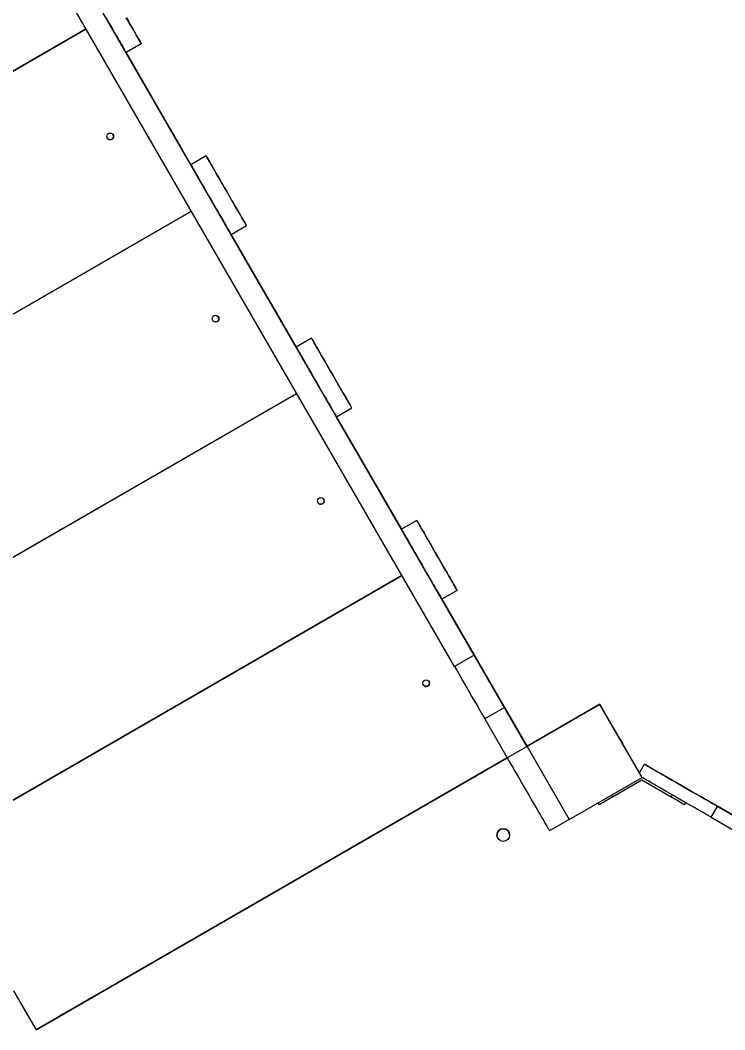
# Model space of a CAD drawing. Header units: millimetres. Extents: x -10881 to 8954, y -8695 to 5624.
# Drawn here: x 2125 to 2961, y 540 to 1740 of the extents above; entities that cross this region are included whole.
import ezdxf

# ---------------------------------------------------------------- set-up
doc = ezdxf.new("R2010")
doc.units = ezdxf.units.MM
for name, color, linetype in [('DIKOM_ОБЪЕКТ', 7, 'Continuous'), ('DIKOM_РАЗМЕР_ЗОНА', 7, 'Continuous'), ('DIKOM_РАЗМЕР_ОБЪЕКТА', 7, 'Continuous')]:
    doc.layers.add(name, color=color, linetype=linetype)
doc.styles.add('style1', font='arial.ttf', dxfattribs={"width": 0.8})
doc.dimstyles.new('1-50', dxfattribs={"dimtxt": 300, "dimasz": 200, "dimexe": 100, "dimexo": 0, "dimgap": 100, "dimtad": 1, "dimtxsty": 'style1', "dimcen": 200, "dimclrd": 7, "dimclre": 7, "dimclrt": 7, "dimadec": 1, "dimazin": 2, "dimtfac": 1, "dimtmove": 0, "dimatfit": 2, "dimfxl": 0, "dimlwd": 25, "dimlwe": 18, "dimarcsym": 0})

# ---------------------------------------------------------------- blocks, each defined once
blk = doc.blocks.new('*D10')
at = {"layer": 'Defpoints', "color": 0, "transparency": 16777216}
for p in [(-7152.7, 2730.8), (7385.2, 911.3), (7385.2, -7693.8)]:
    blk.add_point(p, dxfattribs=at)
at = {"layer": 'DIKOM_РАЗМЕР_ОБЪЕКТА', "color": 7, "lineweight": 18, "transparency": 16777216}
for p, q in [((-7152.7, 2730.8), (-7152.7, -7793.8)), ((7385.2, 911.3), (7385.2, -7793.8))]:
    blk.add_line(p, q, dxfattribs=at)
at = {"layer": 'DIKOM_РАЗМЕР_ОБЪЕКТА', "color": 7, "lineweight": 25, "transparency": 16777216}
blk.add_line((-6952.7, -7693.8), (7185.2, -7693.8), dxfattribs=at)
at = {"layer": 'DIKOM_РАЗМЕР_ОБЪЕКТА', "color": 7, "transparency": 16777216}
for points in [[(-6952.7, -7660.4), (-6952.7, -7727.1), (-7152.7, -7693.8)], [(7185.2, -7660.4), (7185.2, -7727.1), (7385.2, -7693.8)]]:
    blk.add_solid(points, dxfattribs=at)
at = {"layer": 'DIKOM_РАЗМЕР_ОБЪЕКТА', "color": 7, "transparency": 16777216, "insert": (116.2, -7440.6), "char_height": 300, "attachment_point": 5, "style": 'style1'}
blk.add_mtext('14500', dxfattribs=at)
blk = doc.blocks.new('*D12')
at = {"layer": 'Defpoints', "color": 0, "transparency": 16777216}
for p in [(-9113.3, 3014), (8954.2, 2756.5), (8954.2, -8594.5)]:
    blk.add_point(p, dxfattribs=at)
at = {"layer": 'DIKOM_РАЗМЕР_ЗОНА', "color": 7, "lineweight": 18, "transparency": 16777216}
for p, q in [((-9113.3, 3014), (-9113.3, -8694.5)), ((8954.2, 2756.5), (8954.2, -8694.5))]:
    blk.add_line(p, q, dxfattribs=at)
at = {"layer": 'DIKOM_РАЗМЕР_ЗОНА', "color": 7, "lineweight": 25, "transparency": 16777216}
blk.add_line((-8913.3, -8594.5), (8754.2, -8594.5), dxfattribs=at)
at = {"layer": 'DIKOM_РАЗМЕР_ЗОНА', "color": 7, "transparency": 16777216}
for points in [[(-8913.3, -8561.2), (-8913.3, -8627.8), (-9113.3, -8594.5)], [(8754.2, -8561.2), (8754.2, -8627.8), (8954.2, -8594.5)]]:
    blk.add_solid(points, dxfattribs=at)
at = {"layer": 'DIKOM_РАЗМЕР_ЗОНА', "color": 7, "transparency": 16777216, "insert": (-79.6, -8341.3), "char_height": 300, "attachment_point": 5, "style": 'style1'}
blk.add_mtext('18000', dxfattribs=at)

msp = doc.modelspace()

# ---------------------------------------------------------------- linework, layer by layer
at = {"layer": 'DIKOM_ОБЪЕКТ', "color": 7, "linetype": 'Continuous', "lineweight": 15}
for p, q in [((2663.775, 985.241), (2173.757, 1833.981)), ((2640.392, 971.741), (2150.375, 1820.481)), ((1643.468, 1406.473), (2202.919, 1729.472)), ((2202.933, 1729.447), (1643.482, 1406.448)), ((2202.935, 1729.444), (1643.483, 1406.445)), ((2268.531, 1711.829), (2250.344, 1701.329)), ((2268.531, 1711.829), (2268.508, 1711.87)), ((2250.345, 1701.329), (2327.338, 1567.975)), ((2327.338, 1567.975), (2250.345, 1701.329)), ((2327.338, 1567.975), (2250.346, 1701.33)), ((2258.824, 1686.644), (2258.85, 1686.595)), ((2301.688, 1612.397), (2261.683, 1681.689)), ((2275.991, 1656.909), (2275.99, 1656.909)), ((2315.996, 1587.618), (2275.991, 1656.909)), ((2315.996, 1587.618), (2315.995, 1587.618)), ((2318.829, 1582.712), (2318.828, 1582.711)), ((2318.829, 1582.712), (2318.855, 1582.663)), ((2345.523, 1578.474), (2327.337, 1567.974)), ((2345.546, 1578.433), (2327.36, 1567.933)), ((2345.546, 1578.433), (2345.523, 1578.474)), ((2327.36, 1567.933), (2327.337, 1567.974)), ((1768.483, 1189.938), (2327.934, 1512.937)), ((2327.948, 1512.912), (1768.497, 1189.913)), ((2327.95, 1512.91), (1768.499, 1189.91)), ((2393.546, 1495.294), (2375.36, 1484.794)), ((2393.546, 1495.294), (2393.523, 1495.336)), ((2375.361, 1484.795), (2452.353, 1351.44)), ((2452.353, 1351.44), (2375.361, 1484.795)), ((2452.354, 1351.44), (2375.362, 1484.795)), ((2383.839, 1470.109), (2383.866, 1470.061)), ((2426.704, 1395.863), (2386.699, 1465.154)), ((2401.006, 1440.375), (2401.005, 1440.374)), ((2441.011, 1371.084), (2401.006, 1440.375)), ((2441.011, 1371.084), (2441.01, 1371.083)), ((2443.844, 1366.177), (2443.843, 1366.177)), ((2443.844, 1366.177), (2443.871, 1366.129)), ((2470.539, 1361.94), (2452.352, 1351.44)), ((2470.562, 1361.898), (2452.375, 1351.398)), ((2470.562, 1361.898), (2470.539, 1361.94)), ((2452.375, 1351.398), (2452.352, 1351.44)), ((1893.499, 973.404), (2452.949, 1296.403)), ((2452.964, 1296.378), (1893.513, 973.379)), ((2452.966, 1296.375), (1893.514, 973.376)), ((2518.562, 1278.76), (2500.375, 1268.26)), ((2518.562, 1278.76), (2518.539, 1278.801)), ((2500.376, 1268.26), (2577.369, 1134.906)), ((2577.369, 1134.906), (2500.376, 1268.26)), ((2577.369, 1134.906), (2500.377, 1268.261)), ((2508.855, 1253.575), (2508.881, 1253.526)), ((2551.719, 1179.329), (2511.714, 1248.62)), ((2526.022, 1223.841), (2526.021, 1223.84)), ((2566.027, 1154.55), (2526.022, 1223.841)), ((2566.027, 1154.55), (2566.026, 1154.549)), ((2568.86, 1149.643), (2568.859, 1149.642)), ((2568.86, 1149.643), (2568.886, 1149.594)), ((2595.554, 1145.405), (2577.368, 1134.905)), ((2595.577, 1145.364), (2577.391, 1134.864)), ((2595.577, 1145.364), (2595.554, 1145.405)), ((2577.391, 1134.864), (2577.368, 1134.905)), ((2018.514, 756.87), (2577.965, 1079.868)), ((2577.979, 1079.844), (2018.528, 756.844)), ((2577.981, 1079.841), (2018.53, 756.841)), ((2643.577, 1062.225), (2625.391, 1051.725)), ((2643.577, 1062.225), (2643.554, 1062.267)), ((2625.392, 1051.726), (2702.863, 917.541)), ((2702.865, 917.538), (2625.392, 1051.726)), ((2726.354, 876.854), (2625.393, 1051.726)), ((2633.87, 1037.04), (2633.897, 1036.992)), ((2676.735, 962.794), (2636.73, 1032.085)), ((2651.037, 1007.306), (2651.036, 1007.305)), ((2691.042, 938.015), (2651.037, 1007.306)), ((2663.775, 985.241), (2640.392, 971.741)), ((2691.042, 938.015), (2691.041, 938.014)), ((2693.875, 933.108), (2693.874, 933.108)), ((2693.875, 933.108), (2693.902, 933.06)), ((2812.891, 926.974), (2726.289, 876.974)), ((2813.03, 926.722), (2726.427, 876.722)), ((2813.03, 926.722), (2812.891, 926.974)), ((2859.968, 845.434), (2812.891, 926.974)), ((2863.03, 840.12), (2813.03, 926.722)), ((2699.616, 923.161), (2676.234, 909.661)), ((2699.616, 923.161), (2726.409, 876.755)), ((2703.865, 915.806), (2702.865, 917.538)), ((2703.865, 915.806), (2703.863, 915.809)), ((2676.234, 909.661), (2703.026, 863.255)), ((2706.864, 910.612), (2706.865, 910.611)), ((2706.864, 910.612), (2706.864, 910.612)), ((2726.409, 876.755), (2703.026, 863.255)), ((2726.368, 876.829), (2726.289, 876.974)), ((2726.374, 876.833), (2726.368, 876.829)), ((2726.375, 876.831), (2726.369, 876.828)), ((2726.375, 876.816), (2726.37, 876.826)), ((2726.386, 876.83), (2726.372, 876.822)), ((2726.372, 876.822), (2726.375, 876.816)), ((2726.374, 876.833), (2726.375, 876.831)), ((2726.374, 876.833), (2726.375, 876.832)), ((2726.375, 876.831), (2726.376, 876.83)), ((2726.386, 876.824), (2726.375, 876.817)), ((2726.375, 876.816), (2726.382, 876.82)), ((2726.376, 876.814), (2726.383, 876.818)), ((2726.427, 876.722), (2726.379, 876.81)), ((2726.383, 876.818), (2726.382, 876.82)), ((2726.382, 876.82), (2726.384, 876.816)), ((2726.383, 876.818), (2726.385, 876.814)), ((2726.384, 876.816), (2726.386, 876.817)), ((2726.386, 876.824), (2726.386, 876.83)), ((2726.386, 876.817), (2726.386, 876.824)), ((2726.427, 876.722), (2776.427, 790.12)), ((2143.53, 540.335), (2702.981, 863.334)), ((2702.984, 863.328), (2143.533, 540.329)), ((2702.985, 863.327), (2143.534, 540.328)), ((2702.988, 863.321), (2143.537, 540.322)), ((2143.54, 540.317), (2702.991, 863.316)), ((2143.54, 540.316), (2702.992, 863.315)), ((2143.541, 540.314), (2702.993, 863.313)), ((2702.987, 863.323), (2435.124, 708.672)), ((2859.966, 845.43), (2865.953, 855.801)), ((2859.985, 845.394), (2865.952, 855.729)), ((2865.953, 855.801), (2865.952, 855.729)), ((2776.427, 790.12), (2863.03, 840.12)), ((2863.03, 840.12), (2863.019, 840.138)), ((2862.782, 836.779), (2827.909, 816.645)), ((2897.655, 816.645), (2862.782, 836.779)), ((2826.525, 819.043), (2827.909, 816.645)), ((2897.655, 816.645), (2899.148, 819.231)), ((2812.321, 807.648), (2810.937, 810.044)), ((2914.735, 810.23), (2913.244, 807.648)), ((2945.054, 792.724), (2952.554, 805.715)), ((2952.554, 805.715), (3247.003, 635.715)), ((3247.005, 635.816), (2952.556, 805.816)), ((2945.054, 792.724), (3239.503, 622.724)), ((2776.402, 790.163), (2753.02, 776.664)), ((2690.703, 771.707), (2690.703, 771.707)), ((2705.702, 771.553), (2705.702, 771.553)), ((2116.781, 586.661), (2143.574, 540.255)), ((2127.53, 568.048), (2143.53, 540.335)), ((2143.534, 540.329), (2143.53, 540.335)), ((2143.537, 540.322), (2143.539, 540.319)), ((2143.54, 540.326), (2143.54, 540.323)), ((2143.54, 540.316), (2143.54, 540.316)), ((2143.551, 540.323), (2143.551, 540.322))]:
    msp.add_line(p, q, dxfattribs=at)
at = {"layer": 'DIKOM_ОБЪЕКТ', "color": 7, "linetype": 'Continuous', "lineweight": 15, "flags": 128}
for points in [[(2226.347, 1742.893), (2228.439, 1739.27), (2230.515, 1735.674), (2232.559, 1732.134), (2234.556, 1728.675), (2236.49, 1725.325), (2238.347, 1722.109), (2240.113, 1719.05), (2241.773, 1716.174), (2243.317, 1713.5), (2244.731, 1711.051), (2246.006, 1708.843), (2247.13, 1706.895), (2248.097, 1705.221), (2248.898, 1703.834), (2249.527, 1702.744), (2249.98, 1701.959), (2250.253, 1701.486), (2250.344, 1701.329)], [(2268.508, 1711.87), (2268.416, 1712.029), (2268.143, 1712.503), (2267.689, 1713.288), (2267.06, 1714.379), (2266.258, 1715.767), (2265.291, 1717.442), (2264.166, 1719.391), (2262.891, 1721.599), (2261.477, 1724.049), (2259.933, 1726.723), (2258.271, 1729.601), (2256.506, 1732.659), (2254.648, 1735.876), (2252.714, 1739.227), (2250.717, 1742.686)], [(2250.745, 1742.634), (2252.742, 1739.175), (2254.676, 1735.825), (2256.533, 1732.609), (2258.299, 1729.55), (2259.96, 1726.674), (2261.503, 1724), (2262.918, 1721.551), (2264.192, 1719.343), (2265.317, 1717.395), (2266.283, 1715.721), (2267.084, 1714.334), (2267.714, 1713.244), (2268.167, 1712.459), (2268.44, 1711.986), (2268.531, 1711.829)], [(2275.991, 1656.909), (2274.952, 1658.708), (2273.795, 1660.713), (2272.541, 1662.885), (2271.215, 1665.182), (2269.842, 1667.559), (2268.45, 1669.971), (2267.065, 1672.37), (2265.714, 1674.71), (2264.423, 1676.945), (2263.218, 1679.032), (2262.122, 1680.931), (2261.156, 1682.605), (2260.338, 1684.021), (2259.685, 1685.152), (2259.21, 1685.975), (2258.921, 1686.476), (2258.824, 1686.644)], [(2258.85, 1686.595), (2258.897, 1686.514), (2259.036, 1686.274), (2259.266, 1685.875), (2259.586, 1685.321), (2259.991, 1684.619), (2260.479, 1683.774), (2261.045, 1682.794), (2261.683, 1681.689)], [(2286.815, 1638.163), (2286.904, 1638.009), (2287.162, 1637.561), (2287.568, 1636.858), (2288.084, 1635.964), (2288.665, 1634.957), (2289.26, 1633.928), (2289.815, 1632.966), (2290.281, 1632.159), (2290.617, 1631.578), (2290.792, 1631.273), (2290.792, 1631.273), (2290.616, 1631.578), (2290.281, 1632.16), (2289.814, 1632.967), (2289.259, 1633.928), (2288.665, 1634.958), (2288.084, 1635.965), (2287.567, 1636.859), (2287.162, 1637.561), (2286.903, 1638.009), (2286.815, 1638.163)], [(2301.688, 1612.397), (2302.727, 1610.599), (2303.884, 1608.594), (2305.138, 1606.422), (2306.464, 1604.125), (2307.837, 1601.748), (2309.229, 1599.336), (2310.614, 1596.937), (2311.965, 1594.597), (2313.256, 1592.362), (2314.461, 1590.275), (2315.557, 1588.376), (2316.524, 1586.702), (2317.341, 1585.286), (2317.994, 1584.155), (2318.47, 1583.331), (2318.759, 1582.831), (2318.855, 1582.663)], [(2318.829, 1582.712), (2318.782, 1582.792), (2318.643, 1583.033), (2318.413, 1583.432), (2318.093, 1583.986), (2317.688, 1584.688), (2317.2, 1585.533), (2316.634, 1586.513), (2315.996, 1587.618)], [(2393.523, 1495.336), (2393.432, 1495.494), (2393.158, 1495.968), (2392.705, 1496.754), (2392.075, 1497.844), (2391.274, 1499.233), (2390.307, 1500.908), (2389.181, 1502.856), (2387.907, 1505.064), (2386.492, 1507.515), (2384.948, 1510.189), (2383.287, 1513.066), (2381.521, 1516.125), (2379.664, 1519.342), (2377.729, 1522.692), (2375.732, 1526.151), (2373.688, 1529.692), (2371.612, 1533.287), (2369.521, 1536.91), (2367.429, 1540.533), (2365.353, 1544.129), (2363.309, 1547.669), (2361.312, 1551.127), (2359.378, 1554.478), (2357.521, 1557.694), (2355.755, 1560.752), (2354.094, 1563.629), (2352.551, 1566.303), (2351.137, 1568.752), (2349.862, 1570.959), (2348.737, 1572.908), (2347.771, 1574.582), (2346.97, 1575.969), (2346.34, 1577.059), (2345.888, 1577.844), (2345.615, 1578.316), (2345.523, 1578.474)], [(2345.546, 1578.433), (2345.638, 1578.274), (2345.911, 1577.8), (2346.365, 1577.015), (2346.995, 1575.924), (2347.796, 1574.536), (2348.763, 1572.861), (2349.888, 1570.912), (2351.163, 1568.704), (2352.578, 1566.254), (2354.122, 1563.58), (2355.783, 1560.702), (2357.549, 1557.643), (2359.406, 1554.427), (2361.341, 1551.076), (2363.337, 1547.617), (2365.382, 1544.077), (2367.457, 1540.481), (2369.549, 1536.858), (2371.641, 1533.235), (2373.717, 1529.64), (2375.761, 1526.099), (2377.758, 1522.641), (2379.692, 1519.291), (2381.549, 1516.074), (2383.315, 1513.016), (2384.975, 1510.139), (2386.519, 1507.466), (2387.933, 1505.016), (2389.208, 1502.809), (2390.332, 1500.861), (2391.299, 1499.187), (2392.1, 1497.799), (2392.729, 1496.709), (2393.182, 1495.925), (2393.455, 1495.452), (2393.546, 1495.294)], [(2327.36, 1567.933), (2327.451, 1567.774), (2327.725, 1567.3), (2328.178, 1566.515), (2328.808, 1565.424), (2329.61, 1564.036), (2330.577, 1562.361), (2331.702, 1560.412), (2332.977, 1558.204), (2334.391, 1555.754), (2335.935, 1553.08), (2337.596, 1550.202), (2339.362, 1547.143), (2341.22, 1543.927), (2343.154, 1540.576), (2345.151, 1537.117), (2347.195, 1533.577), (2349.271, 1529.981), (2351.363, 1526.358), (2353.454, 1522.735), (2355.53, 1519.14), (2357.574, 1515.599), (2359.571, 1512.141), (2361.505, 1508.791), (2363.362, 1505.574), (2365.128, 1502.516), (2366.789, 1499.639), (2368.332, 1496.966), (2369.747, 1494.516), (2371.021, 1492.309), (2372.146, 1490.361), (2373.112, 1488.687), (2373.913, 1487.299), (2374.543, 1486.209), (2374.996, 1485.425), (2375.269, 1484.952), (2375.36, 1484.794)], [(2367.525, 1540.367), (2367.614, 1540.213), (2367.872, 1539.765), (2368.278, 1539.062), (2368.794, 1538.168), (2369.375, 1537.161), (2369.97, 1536.131), (2370.525, 1535.17), (2370.991, 1534.363), (2371.327, 1533.782), (2371.502, 1533.477), (2371.502, 1533.477), (2371.327, 1533.782), (2370.991, 1534.364), (2370.524, 1535.171), (2369.969, 1536.132), (2369.375, 1537.162), (2368.794, 1538.169), (2368.278, 1539.063), (2367.872, 1539.765), (2367.613, 1540.213), (2367.525, 1540.367)], [(2367.545, 1540.33), (2367.634, 1540.176), (2367.893, 1539.727), (2368.298, 1539.025), (2368.815, 1538.131), (2369.396, 1537.124), (2369.99, 1536.094), (2370.545, 1535.133), (2371.011, 1534.326), (2371.347, 1533.744), (2371.523, 1533.44), (2371.523, 1533.44), (2371.347, 1533.745), (2371.011, 1534.326), (2370.545, 1535.134), (2369.99, 1536.095), (2369.395, 1537.125), (2368.814, 1538.132), (2368.298, 1539.026), (2367.893, 1539.728), (2367.634, 1540.176), (2367.545, 1540.33)], [(2401.006, 1440.375), (2399.968, 1442.174), (2398.81, 1444.179), (2397.556, 1446.351), (2396.23, 1448.648), (2394.858, 1451.025), (2393.465, 1453.436), (2392.08, 1455.835), (2390.729, 1458.175), (2389.439, 1460.41), (2388.234, 1462.498), (2387.137, 1464.397), (2386.171, 1466.07), (2385.353, 1467.486), (2384.701, 1468.617), (2384.225, 1469.441), (2383.936, 1469.942), (2383.839, 1470.109)], [(2383.866, 1470.061), (2383.913, 1469.98), (2384.052, 1469.739), (2384.282, 1469.34), (2384.601, 1468.787), (2385.007, 1468.084), (2385.495, 1467.239), (2386.06, 1466.26), (2386.699, 1465.154)], [(2411.83, 1421.628), (2411.919, 1421.474), (2412.178, 1421.026), (2412.583, 1420.324), (2413.1, 1419.43), (2413.681, 1418.423), (2414.275, 1417.393), (2414.83, 1416.432), (2415.296, 1415.625), (2415.632, 1415.043), (2415.808, 1414.739), (2415.808, 1414.739), (2415.632, 1415.044), (2415.296, 1415.625), (2414.83, 1416.433), (2414.275, 1417.394), (2413.68, 1418.424), (2413.099, 1419.43), (2412.583, 1420.325), (2412.177, 1421.027), (2411.919, 1421.475), (2411.83, 1421.628)], [(2426.704, 1395.863), (2427.742, 1394.064), (2428.9, 1392.059), (2430.154, 1389.887), (2431.48, 1387.59), (2432.852, 1385.213), (2434.245, 1382.802), (2435.63, 1380.403), (2436.981, 1378.063), (2438.271, 1375.828), (2439.476, 1373.74), (2440.573, 1371.841), (2441.539, 1370.168), (2442.357, 1368.752), (2443.009, 1367.621), (2443.485, 1366.797), (2443.774, 1366.296), (2443.871, 1366.129)], [(2443.844, 1366.177), (2443.798, 1366.258), (2443.658, 1366.499), (2443.428, 1366.898), (2443.109, 1367.451), (2442.703, 1368.154), (2442.215, 1368.999), (2441.65, 1369.978), (2441.011, 1371.084)], [(2518.539, 1278.801), (2518.447, 1278.96), (2518.174, 1279.434), (2517.72, 1280.219), (2517.091, 1281.31), (2516.289, 1282.698), (2515.322, 1284.373), (2514.197, 1286.322), (2512.922, 1288.53), (2511.507, 1290.98), (2509.964, 1293.654), (2508.302, 1296.532), (2506.536, 1299.59), (2504.679, 1302.807), (2502.745, 1306.158), (2500.748, 1309.617), (2498.704, 1313.157), (2496.628, 1316.753), (2494.536, 1320.376), (2492.444, 1323.999), (2490.369, 1327.594), (2488.324, 1331.134), (2486.328, 1334.593), (2484.393, 1337.943), (2482.536, 1341.16), (2480.771, 1344.218), (2479.11, 1347.095), (2477.566, 1349.768), (2476.152, 1352.218), (2474.878, 1354.425), (2473.753, 1356.373), (2472.786, 1358.047), (2471.985, 1359.435), (2471.356, 1360.525), (2470.903, 1361.309), (2470.63, 1361.782), (2470.539, 1361.94)], [(2470.562, 1361.898), (2470.653, 1361.739), (2470.927, 1361.266), (2471.38, 1360.48), (2472.01, 1359.389), (2472.812, 1358.001), (2473.779, 1356.326), (2474.904, 1354.377), (2476.179, 1352.169), (2477.593, 1349.719), (2479.137, 1347.045), (2480.798, 1344.168), (2482.564, 1341.109), (2484.422, 1337.892), (2486.356, 1334.541), (2488.353, 1331.083), (2490.397, 1327.542), (2492.473, 1323.947), (2494.565, 1320.324), (2496.656, 1316.701), (2498.732, 1313.105), (2500.776, 1309.565), (2502.773, 1306.106), (2504.707, 1302.756), (2506.564, 1299.54), (2508.33, 1296.481), (2509.991, 1293.605), (2511.534, 1290.931), (2512.949, 1288.482), (2514.223, 1286.274), (2515.348, 1284.326), (2516.314, 1282.652), (2517.115, 1281.265), (2517.745, 1280.175), (2518.198, 1279.39), (2518.471, 1278.917), (2518.562, 1278.76)], [(2452.375, 1351.398), (2452.467, 1351.239), (2452.74, 1350.766), (2453.194, 1349.98), (2453.824, 1348.889), (2454.625, 1347.501), (2455.592, 1345.826), (2456.717, 1343.877), (2457.992, 1341.669), (2459.407, 1339.219), (2460.951, 1336.545), (2462.612, 1333.668), (2464.378, 1330.609), (2466.235, 1327.392), (2468.169, 1324.041), (2470.166, 1320.583), (2472.211, 1317.042), (2474.286, 1313.447), (2476.378, 1309.824), (2478.47, 1306.201), (2480.546, 1302.605), (2482.59, 1299.065), (2484.586, 1295.606), (2486.521, 1292.256), (2488.378, 1289.04), (2490.143, 1285.981), (2491.804, 1283.105), (2493.348, 1280.431), (2494.762, 1277.982), (2496.037, 1275.774), (2497.161, 1273.826), (2498.128, 1272.152), (2498.929, 1270.765), (2499.558, 1269.675), (2500.011, 1268.89), (2500.284, 1268.417), (2500.375, 1268.26)], [(2492.54, 1323.832), (2492.629, 1323.678), (2492.888, 1323.23), (2493.293, 1322.528), (2493.81, 1321.633), (2494.391, 1320.627), (2494.985, 1319.597), (2495.54, 1318.636), (2496.006, 1317.829), (2496.342, 1317.247), (2496.518, 1316.943), (2496.518, 1316.943), (2496.342, 1317.247), (2496.006, 1317.829), (2495.54, 1318.637), (2494.985, 1319.598), (2494.39, 1320.628), (2493.809, 1321.634), (2493.293, 1322.528), (2492.888, 1323.231), (2492.629, 1323.679), (2492.54, 1323.832)], [(2492.561, 1323.795), (2492.65, 1323.641), (2492.908, 1323.193), (2493.314, 1322.491), (2493.83, 1321.596), (2494.411, 1320.59), (2495.006, 1319.56), (2495.561, 1318.599), (2496.027, 1317.791), (2496.363, 1317.21), (2496.538, 1316.906), (2496.538, 1316.906), (2496.362, 1317.21), (2496.027, 1317.792), (2495.56, 1318.599), (2495.005, 1319.561), (2494.411, 1320.59), (2493.83, 1321.597), (2493.313, 1322.491), (2492.908, 1323.194), (2492.649, 1323.641), (2492.561, 1323.795)], [(2526.022, 1223.841), (2524.983, 1225.639), (2523.826, 1227.644), (2522.572, 1229.816), (2521.246, 1232.113), (2519.873, 1234.49), (2518.481, 1236.902), (2517.096, 1239.301), (2515.745, 1241.641), (2514.454, 1243.876), (2513.249, 1245.963), (2512.153, 1247.862), (2511.187, 1249.536), (2510.369, 1250.952), (2509.716, 1252.083), (2509.24, 1252.907), (2508.951, 1253.407), (2508.855, 1253.575)], [(2508.881, 1253.526), (2508.928, 1253.446), (2509.067, 1253.205), (2509.297, 1252.806), (2509.617, 1252.252), (2510.022, 1251.55), (2510.51, 1250.705), (2511.076, 1249.725), (2511.714, 1248.62)], [(2536.846, 1205.094), (2536.934, 1204.94), (2537.193, 1204.492), (2537.599, 1203.789), (2538.115, 1202.895), (2538.696, 1201.888), (2539.291, 1200.859), (2539.846, 1199.897), (2540.312, 1199.09), (2540.648, 1198.509), (2540.823, 1198.204), (2540.823, 1198.205), (2540.647, 1198.509), (2540.311, 1199.091), (2539.845, 1199.898), (2539.29, 1200.859), (2538.696, 1201.889), (2538.115, 1202.896), (2537.598, 1203.79), (2537.193, 1204.492), (2536.934, 1204.94), (2536.846, 1205.094)], [(2551.719, 1179.329), (2552.758, 1177.53), (2553.915, 1175.525), (2555.169, 1173.353), (2556.495, 1171.056), (2557.868, 1168.679), (2559.26, 1166.267), (2560.645, 1163.868), (2561.996, 1161.529), (2563.287, 1159.293), (2564.492, 1157.206), (2565.588, 1155.307), (2566.554, 1153.633), (2567.372, 1152.217), (2568.025, 1151.086), (2568.5, 1150.263), (2568.789, 1149.762), (2568.886, 1149.594)], [(2568.86, 1149.643), (2568.813, 1149.724), (2568.674, 1149.965), (2568.444, 1150.363), (2568.124, 1150.917), (2567.719, 1151.619), (2567.231, 1152.464), (2566.665, 1153.444), (2566.027, 1154.55)], [(2643.554, 1062.267), (2643.463, 1062.425), (2643.189, 1062.899), (2642.736, 1063.685), (2642.106, 1064.776), (2641.305, 1066.164), (2640.338, 1067.839), (2639.212, 1069.788), (2637.938, 1071.996), (2636.523, 1074.446), (2634.979, 1077.12), (2633.318, 1079.997), (2631.552, 1083.056), (2629.695, 1086.273), (2627.76, 1089.623), (2625.763, 1093.082), (2623.719, 1096.623), (2621.643, 1100.218), (2619.552, 1103.841), (2617.46, 1107.464), (2615.384, 1111.06), (2613.34, 1114.6), (2611.343, 1118.058), (2609.409, 1121.409), (2607.552, 1124.625), (2605.786, 1127.683), (2604.125, 1130.56), (2602.582, 1133.234), (2601.167, 1135.683), (2599.893, 1137.891), (2598.768, 1139.839), (2597.802, 1141.513), (2597.001, 1142.9), (2596.371, 1143.99), (2595.919, 1144.775), (2595.645, 1145.248), (2595.554, 1145.405)], [(2595.577, 1145.364), (2595.669, 1145.205), (2595.942, 1144.731), (2596.396, 1143.946), (2597.026, 1142.855), (2597.827, 1141.467), (2598.794, 1139.792), (2599.919, 1137.843), (2601.194, 1135.635), (2602.609, 1133.185), (2604.153, 1130.511), (2605.814, 1127.633), (2607.58, 1124.575), (2609.437, 1121.358), (2611.371, 1118.007), (2613.368, 1114.548), (2615.413, 1111.008), (2617.488, 1107.412), (2619.58, 1103.789), (2621.672, 1100.166), (2623.748, 1096.571), (2625.792, 1093.03), (2627.788, 1089.572), (2629.723, 1086.222), (2631.58, 1083.005), (2633.345, 1079.947), (2635.006, 1077.07), (2636.55, 1074.397), (2637.964, 1071.947), (2639.239, 1069.74), (2640.363, 1067.792), (2641.33, 1066.118), (2642.131, 1064.73), (2642.76, 1063.64), (2643.213, 1062.856), (2643.486, 1062.383), (2643.577, 1062.225)], [(2577.391, 1134.864), (2577.482, 1134.705), (2577.756, 1134.231), (2578.209, 1133.446), (2578.839, 1132.355), (2579.641, 1130.967), (2580.608, 1129.292), (2581.733, 1127.343), (2583.008, 1125.135), (2584.422, 1122.685), (2585.966, 1120.011), (2587.627, 1117.133), (2589.393, 1114.075), (2591.251, 1110.858), (2593.185, 1107.507), (2595.182, 1104.048), (2597.226, 1100.508), (2599.302, 1096.912), (2601.394, 1093.289), (2603.485, 1089.666), (2605.561, 1086.071), (2607.605, 1082.53), (2609.602, 1079.072), (2611.536, 1075.722), (2613.393, 1072.505), (2615.159, 1069.447), (2616.82, 1066.57), (2618.363, 1063.897), (2619.778, 1061.447), (2621.052, 1059.24), (2622.177, 1057.292), (2623.143, 1055.618), (2623.944, 1054.23), (2624.574, 1053.14), (2625.027, 1052.356), (2625.3, 1051.883), (2625.391, 1051.725)], [(2617.556, 1107.298), (2617.645, 1107.144), (2617.903, 1106.696), (2618.309, 1105.993), (2618.825, 1105.099), (2619.406, 1104.092), (2620.001, 1103.063), (2620.556, 1102.101), (2621.022, 1101.294), (2621.358, 1100.713), (2621.533, 1100.408), (2621.533, 1100.408), (2621.357, 1100.713), (2621.022, 1101.295), (2620.555, 1102.102), (2620, 1103.063), (2619.406, 1104.093), (2618.825, 1105.1), (2618.308, 1105.994), (2617.903, 1106.696), (2617.644, 1107.144), (2617.556, 1107.298)], [(2617.576, 1107.261), (2617.665, 1107.107), (2617.924, 1106.659), (2618.329, 1105.956), (2618.846, 1105.062), (2619.427, 1104.055), (2620.021, 1103.025), (2620.576, 1102.064), (2621.042, 1101.257), (2621.378, 1100.675), (2621.554, 1100.371), (2621.554, 1100.371), (2621.378, 1100.676), (2621.042, 1101.258), (2620.576, 1102.065), (2620.021, 1103.026), (2619.426, 1104.056), (2618.845, 1105.063), (2618.329, 1105.957), (2617.923, 1106.659), (2617.665, 1107.107), (2617.576, 1107.261)], [(2651.037, 1007.306), (2649.999, 1009.105), (2648.841, 1011.11), (2647.587, 1013.282), (2646.261, 1015.579), (2644.889, 1017.956), (2643.496, 1020.367), (2642.111, 1022.766), (2640.76, 1025.106), (2639.47, 1027.341), (2638.265, 1029.429), (2637.168, 1031.328), (2636.202, 1033.002), (2635.384, 1034.418), (2634.732, 1035.548), (2634.256, 1036.372), (2633.967, 1036.873), (2633.87, 1037.04)], [(2633.897, 1036.992), (2633.943, 1036.911), (2634.083, 1036.67), (2634.313, 1036.271), (2634.632, 1035.718), (2635.038, 1035.015), (2635.526, 1034.17), (2636.091, 1033.191), (2636.73, 1032.085)], [(2661.861, 988.56), (2661.95, 988.406), (2662.209, 987.957), (2662.614, 987.255), (2663.131, 986.361), (2663.712, 985.354), (2664.306, 984.324), (2664.861, 983.363), (2665.327, 982.556), (2665.663, 981.974), (2665.839, 981.67), (2665.839, 981.67), (2665.663, 981.975), (2665.327, 982.556), (2664.861, 983.364), (2664.306, 984.325), (2663.711, 985.355), (2663.13, 986.361), (2662.614, 987.256), (2662.208, 987.958), (2661.95, 988.406), (2661.861, 988.56)], [(2663.775, 985.241), (2665.985, 981.413), (2668.322, 977.366), (2670.777, 973.113), (2673.341, 968.672), (2676.004, 964.059), (2678.757, 959.291), (2681.588, 954.387), (2684.488, 949.365), (2687.444, 944.244), (2690.447, 939.043), (2693.484, 933.782), (2696.545, 928.482), (2699.616, 923.161)], [(2640.392, 971.741), (2642.602, 967.913), (2644.939, 963.866), (2647.394, 959.613), (2649.958, 955.172), (2652.622, 950.559), (2655.374, 945.791), (2658.206, 940.887), (2661.105, 935.865), (2664.062, 930.744), (2667.064, 925.543), (2670.102, 920.282), (2673.162, 914.982), (2676.234, 909.661)], [(2676.735, 962.794), (2677.773, 960.995), (2678.931, 958.99), (2680.185, 956.818), (2681.511, 954.521), (2682.883, 952.144), (2684.276, 949.733), (2685.661, 947.334), (2687.011, 944.994), (2688.302, 942.759), (2689.507, 940.671), (2690.604, 938.772), (2691.57, 937.099), (2692.387, 935.683), (2693.04, 934.552), (2693.516, 933.728), (2693.805, 933.228), (2693.902, 933.06)], [(2693.875, 933.108), (2693.828, 933.189), (2693.689, 933.43), (2693.459, 933.829), (2693.14, 934.382), (2692.734, 935.085), (2692.246, 935.93), (2691.68, 936.91), (2691.042, 938.015)], [(2706.864, 910.612), (2706.787, 910.745), (2706.559, 911.14), (2706.189, 911.78), (2705.692, 912.642), (2705.086, 913.692), (2704.394, 914.89), (2703.644, 916.19), (2702.863, 917.541)], [(2702.865, 917.538), (2703.645, 916.187), (2704.396, 914.887), (2705.087, 913.689), (2705.693, 912.639), (2706.191, 911.778), (2706.56, 911.138), (2706.788, 910.744), (2706.865, 910.611)], [(2840.978, 878.318), (2840.884, 878.481), (2840.608, 878.96), (2840.166, 879.726), (2839.586, 880.729), (2838.906, 881.908), (2838.167, 883.187), (2837.417, 884.487), (2836.701, 885.726), (2836.066, 886.826), (2835.552, 887.717), (2835.189, 888.345), (2835.002, 888.669), (2835.002, 888.669), (2835.189, 888.345), (2835.551, 887.718), (2836.066, 886.827), (2836.701, 885.727), (2837.416, 884.488), (2838.166, 883.188), (2838.905, 881.909), (2839.586, 880.73), (2840.165, 879.726), (2840.607, 878.961), (2840.884, 878.481), (2840.978, 878.318)], [(2840.394, 879.337), (2840.302, 879.497), (2840.03, 879.967), (2839.601, 880.711), (2839.045, 881.674), (2838.403, 882.785), (2837.724, 883.962), (2837.057, 885.117), (2836.453, 886.164), (2835.955, 887.026), (2835.601, 887.638), (2835.418, 887.957), (2835.417, 887.957), (2835.601, 887.639), (2835.955, 887.026), (2836.452, 886.165), (2837.057, 885.118), (2837.723, 883.963), (2838.403, 882.787), (2839.044, 881.675), (2839.6, 880.712), (2840.03, 879.968), (2840.301, 879.498), (2840.394, 879.337)], [(2703.026, 863.255), (2706.045, 858.026), (2709.053, 852.817), (2712.039, 847.645), (2714.992, 842.53), (2717.901, 837.491), (2720.756, 832.546), (2723.546, 827.713), (2726.262, 823.01), (2728.892, 818.454), (2731.428, 814.061), (2733.861, 809.848), (2736.181, 805.83), (2738.38, 802.021), (2740.45, 798.436), (2742.383, 795.087), (2744.173, 791.987), (2745.812, 789.148), (2747.296, 786.578), (2748.618, 784.289), (2749.773, 782.287), (2750.758, 780.582), (2751.569, 779.178), (2752.202, 778.08), (2752.656, 777.294), (2752.929, 776.821), (2753.02, 776.664)], [(2952.554, 805.715), (2947.325, 808.734), (2942.115, 811.742), (2936.944, 814.728), (2931.829, 817.681), (2926.79, 820.591), (2921.845, 823.446), (2917.011, 826.237), (2912.308, 828.953), (2907.751, 831.584), (2903.358, 834.121), (2899.145, 836.554), (2895.126, 838.875), (2891.317, 841.074), (2887.731, 843.145), (2884.382, 845.08), (2881.282, 846.87), (2878.442, 848.511), (2875.872, 849.995), (2873.582, 851.318), (2871.58, 852.475), (2869.873, 853.461), (2868.468, 854.273), (2867.37, 854.908), (2866.583, 855.363), (2866.11, 855.637), (2865.952, 855.729)], [(2865.953, 855.801), (2866.111, 855.711), (2866.585, 855.438), (2867.372, 854.985), (2868.47, 854.352), (2869.875, 853.542), (2871.581, 852.557), (2873.583, 851.402), (2875.873, 850.081), (2878.443, 848.598), (2881.284, 846.959), (2884.384, 845.169), (2887.733, 843.236), (2891.319, 841.167), (2895.128, 838.968), (2899.147, 836.649), (2903.36, 834.216), (2907.753, 831.681), (2912.31, 829.05), (2917.013, 826.335), (2921.847, 823.545), (2926.792, 820.69), (2931.831, 817.781), (2936.946, 814.828), (2942.117, 811.842), (2947.327, 808.835), (2952.556, 805.816)], [(2662.301, 839.828), (2662.463, 839.921), (2662.941, 840.197), (2663.713, 840.643), (2664.744, 841.237), (2665.984, 841.953), (2667.375, 842.756), (2668.854, 843.61), (2670.35, 844.474), (2671.793, 845.307), (2673.117, 846.072), (2674.259, 846.731), (2675.165, 847.255), (2675.794, 847.618), (2676.116, 847.804), (2676.116, 847.804), (2675.794, 847.619), (2675.165, 847.256), (2674.259, 846.733), (2673.117, 846.073), (2671.793, 845.309), (2670.35, 844.476), (2668.854, 843.612), (2667.375, 842.759), (2665.984, 841.955), (2664.744, 841.239), (2663.713, 840.644), (2662.941, 840.198), (2662.463, 839.921), (2662.301, 839.828)], [(2676.144, 847.818), (2675.982, 847.725), (2675.504, 847.449), (2674.731, 847.003), (2673.701, 846.408), (2672.461, 845.692), (2671.07, 844.889), (2669.591, 844.035), (2668.095, 843.172), (2666.652, 842.338), (2665.328, 841.574), (2664.186, 840.915), (2663.28, 840.391), (2662.65, 840.028), (2662.328, 839.842), (2662.328, 839.841), (2662.65, 840.027), (2663.279, 840.39), (2664.186, 840.913), (2665.328, 841.573), (2666.651, 842.337), (2668.095, 843.17), (2669.591, 844.034), (2671.069, 844.887), (2672.461, 845.691), (2673.701, 846.407), (2674.731, 847.002), (2675.504, 847.448), (2675.982, 847.724), (2676.144, 847.818)], [(2945.054, 792.724), (2939.825, 795.743), (2934.615, 798.751), (2929.444, 801.737), (2924.329, 804.691), (2919.29, 807.6), (2914.345, 810.456), (2909.511, 813.246), (2904.808, 815.962), (2900.251, 818.593), (2895.858, 821.13), (2891.645, 823.563), (2887.626, 825.884), (2883.817, 828.084), (2880.231, 830.155), (2876.882, 832.089), (2873.782, 833.88), (2870.942, 835.52), (2868.372, 837.005), (2866.082, 838.328), (2864.08, 839.485), (2863.005, 840.105)], [(2644.189, 829.373), (2643.56, 829.01), (2642.556, 828.431), (2641.378, 827.75), (2640.098, 827.012), (2638.799, 826.261), (2637.56, 825.546), (2636.46, 824.911), (2635.568, 824.396), (2635.355, 824.273)], [(2908.387, 831.236), (2908.233, 831.325), (2907.785, 831.584), (2907.083, 831.989), (2906.189, 832.505), (2905.182, 833.086), (2904.152, 833.681), (2903.191, 834.236), (2902.384, 834.702), (2901.802, 835.038), (2901.498, 835.214), (2901.498, 835.214), (2901.802, 835.039), (2902.384, 834.703), (2903.191, 834.237), (2904.152, 833.682), (2905.182, 833.088), (2906.189, 832.506), (2907.083, 831.99), (2907.785, 831.584), (2908.233, 831.325), (2908.387, 831.236)], [(2908.389, 831.294), (2908.235, 831.383), (2907.787, 831.641), (2907.084, 832.047), (2906.19, 832.563), (2905.183, 833.144), (2904.154, 833.739), (2903.192, 834.294), (2902.385, 834.76), (2901.803, 835.096), (2901.499, 835.272), (2901.499, 835.272), (2901.803, 835.096), (2902.385, 834.761), (2903.192, 834.295), (2904.154, 833.74), (2905.183, 833.145), (2906.19, 832.564), (2907.084, 832.048), (2907.787, 831.642), (2908.235, 831.383), (2908.389, 831.294)], [(2827.909, 816.645), (2825.691, 815.365), (2823.517, 814.11), (2821.433, 812.907), (2819.481, 811.78), (2817.701, 810.752), (2816.128, 809.845), (2814.795, 809.075), (2813.729, 808.46), (2812.952, 808.012), (2812.479, 807.739), (2812.321, 807.648)], [(2913.244, 807.648), (2913.085, 807.739), (2912.612, 808.012), (2911.835, 808.46), (2910.769, 809.075), (2909.436, 809.845), (2907.864, 810.752), (2906.083, 811.78), (2904.131, 812.907), (2902.047, 814.11), (2899.874, 815.365), (2897.655, 816.645)], [(2211.171, 579.37), (2210.547, 579.01), (2209.544, 578.431), (2208.365, 577.75), (2207.086, 577.012), (2205.786, 576.261), (2204.547, 575.546), (2203.447, 574.911), (2202.556, 574.396), (2202.348, 574.276)], [(2170.398, 555.828), (2170.56, 555.921), (2171.038, 556.197), (2171.811, 556.643), (2172.841, 557.237), (2174.081, 557.953), (2175.473, 558.757), (2176.951, 559.61), (2178.447, 560.474), (2179.891, 561.307), (2181.214, 562.072), (2182.356, 562.731), (2183.263, 563.255), (2183.892, 563.618), (2184.214, 563.804), (2184.214, 563.804), (2183.892, 563.619), (2183.263, 563.256), (2182.356, 562.733), (2181.214, 562.073), (2179.891, 561.309), (2178.447, 560.476), (2176.951, 559.612), (2175.473, 558.759), (2174.081, 557.955), (2172.841, 557.239), (2171.811, 556.644), (2171.038, 556.198), (2170.56, 555.921), (2170.398, 555.828)], [(2184.242, 563.818), (2184.08, 563.725), (2183.601, 563.449), (2182.829, 563.003), (2181.799, 562.408), (2180.559, 561.692), (2179.167, 560.889), (2177.689, 560.035), (2176.193, 559.172), (2174.749, 558.338), (2173.426, 557.574), (2172.284, 556.915), (2171.377, 556.391), (2170.748, 556.028), (2170.426, 555.842), (2170.426, 555.841), (2170.748, 556.027), (2171.377, 556.39), (2172.283, 556.913), (2173.425, 557.573), (2174.749, 558.337), (2176.192, 559.17), (2177.688, 560.034), (2179.167, 560.887), (2180.559, 561.691), (2181.799, 562.407), (2182.829, 563.002), (2183.601, 563.448), (2184.08, 563.724), (2184.242, 563.818)]]:
    msp.add_lwpolyline(points, dxfattribs=at)
at = {"layer": 'DIKOM_ОБЪЕКТ', "color": 7, "linetype": 'Continuous', "lineweight": 15}
for centre, radius in [((2231.661, 1601.692), 4), ((2356.676, 1385.157), 4), ((2481.692, 1168.623), 4), ((2606.707, 952.088), 4), ((2698.202, 771.63), 7.5)]:
    msp.add_circle(centre, radius, dxfattribs=at)
for centre, radius, start, end in [((2231.659, 1601.695), 4, 208.81881, 28.81881), ((2356.675, 1385.16), 4, 210, 28.81881), ((2481.69, 1168.626), 4, 208.81881, 28.81881), ((2606.706, 952.091), 4, 208.81881, 28.81881), ((2698.202, 771.63), 7.5, 359.412837, 179.412836)]:
    msp.add_arc(centre, radius, start, end, dxfattribs=at)

# ---------------------------------------------------------------- dimensions: what is measured, and where the dimension line sits
at = {"layer": 'DIKOM_РАЗМЕР_ЗОНА'}
dim = msp.add_linear_dim(base=(8954.2, -8594.513), p1=(-9113.319, 3014.045), p2=(8954.2, 2756.48), text='18000', dimstyle='1-50', dxfattribs=at)
dim.commit()
dim.dimension.update_dxf_attribs({"geometry": '*D12', "text_midpoint": (-79.559, -8594.513), "dimtype": 160})
at = {"layer": 'DIKOM_РАЗМЕР_ОБЪЕКТА'}
dim = msp.add_linear_dim(base=(7385.217, -7693.766), p1=(-7152.73, 2730.795), p2=(7385.217, 911.281), text='14500', dimstyle='1-50', dxfattribs=at)
dim.commit()
dim.dimension.update_dxf_attribs({"geometry": '*D10', "text_midpoint": (116.244, -7693.766), "dimtype": 160})

doc.saveas('drawing.dxf')
